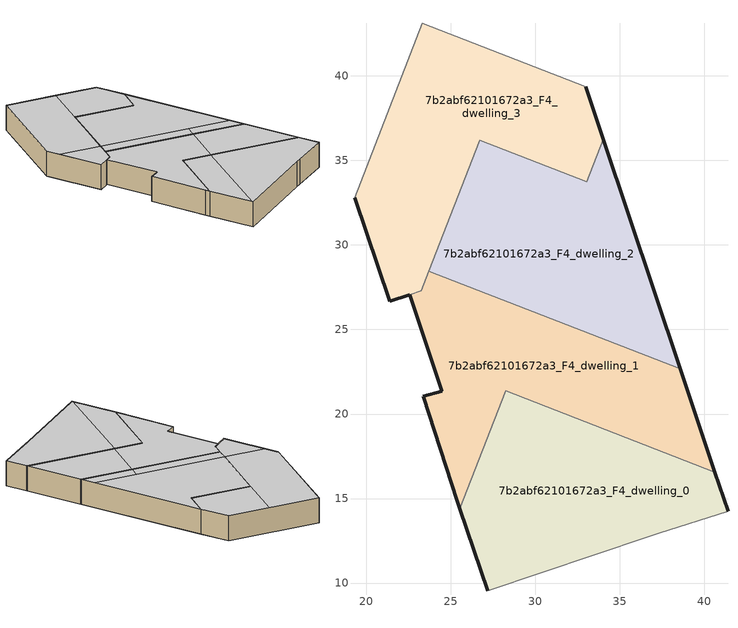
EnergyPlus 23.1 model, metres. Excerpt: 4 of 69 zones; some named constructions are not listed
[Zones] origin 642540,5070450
7b2abf62101672a3_F4_dwelling_0
 floor to 7b2abf62101672a3_F3_dwelling_0 (EU_floor_Construction): 41.4,14.25 40.62,16.57 28.24,21.37 25.54,14.41 27.18,9.55 36.69,12.75 37.29,12.95 z12
 wall outside (EU_wall_Construction): 40.62,16.57 41.4,14.25 / 27.18,9.55 25.54,14.41 z12:15
 wall adiabatic (EU_wall_Construction): 41.4,14.25 37.29,12.95 36.69,12.75 27.18,9.55 z12:15
 wall to 7b2abf62101672a3_F4_dwelling_1 (EU_wall_Construction): 25.54,14.41 28.24,21.37 40.62,16.57 z12:15
 ceiling to 7b2abf62101672a3_F5_dwelling_6 (EU_floor_Construction): 40.62,16.57 41.4,14.25 37.29,12.95 36.69,12.75 27.18,9.55 27.16,9.62 31.27,20.2 z15
 ceiling to 7b2abf62101672a3_F5_dwelling_7 (EU_floor_Construction): 31.27,20.2 27.16,9.62 25.54,14.41 28.24,21.37 z15
7b2abf62101672a3_F4_dwelling_1
 floor to 7b2abf62101672a3_F3_dwelling_1 (EU_floor_Construction): 40.62,16.57 38.56,22.68 23.7,28.46 23.25,27.29 22.58,27.06 24.48,21.38 24.48,21.36 24.46,21.36 23.38,21.06 25.38,14.85 25.54,14.41 28.24,21.37 z12
 wall outside (EU_wall_Construction): 25.54,14.41 25.38,14.85 23.38,21.06 24.46,21.36 24.48,21.36 24.48,21.38 22.58,27.06 / 38.56,22.68 40.62,16.57 z12:15
 wall to 7b2abf62101672a3_F4_dwelling_3 (EU_wall_Construction): 22.58,27.06 23.25,27.29 23.7,28.46 z12:15
 wall to 7b2abf62101672a3_F4_dwelling_2 (EU_wall_Construction): 23.7,28.46 38.56,22.68 z12:15
 ceiling to 7b2abf62101672a3_F5_dwelling_7 (EU_floor_Construction): 33.07,24.82 31.27,20.2 28.24,21.37 25.54,14.41 25.38,14.85 23.38,21.06 24.48,21.36 24.48,21.38 22.58,27.06 23.25,27.29 23.7,28.46 z15
 ceiling to 7b2abf62101672a3_F5_dwelling_6 (EU_floor_Construction): 38.56,22.68 40.62,16.57 31.27,20.2 33.07,24.82 z15
7b2abf62101672a3_F4_dwelling_2
 floor to 7b2abf62101672a3_F3_dwelling_2 (EU_floor_Construction): 38.56,22.68 34.02,36.24 33.04,33.74 26.71,36.2 23.7,28.46 z12
 wall outside (EU_wall_Construction): 34.02,36.24 38.56,22.68 z12:15
 wall to 7b2abf62101672a3_F4_dwelling_3 (EU_wall_Construction): 23.7,28.46 26.71,36.2 33.04,33.74 34.02,36.24 z12:15
 ceiling to 7b2abf62101672a3_F5_dwelling_4 (EU_floor_Construction): 34.02,36.24 38.04,24.25 24.16,29.64 26.71,36.2 33.04,33.74 z15
 ceiling to 7b2abf62101672a3_F5_dwelling_7 (EU_floor_Construction): 33.53,26 33.07,24.82 23.7,28.46 24.16,29.64 z15
 ceiling to 7b2abf62101672a3_F5_dwelling_6 (EU_floor_Construction): 38.04,24.25 38.56,22.68 33.07,24.82 33.53,26 z15
7b2abf62101672a3_F4_dwelling_3
 floor to 7b2abf62101672a3_F3_dwelling_3 (EU_floor_Construction): 33.04,33.74 34.02,36.24 32.97,39.36 23.31,43.11 19.3,32.8 21.38,26.66 23.25,27.29 26.71,36.2 z12
 wall outside (EU_wall_Construction): 22.58,27.06 21.38,26.66 19.3,32.8 / 32.97,39.36 34.02,36.24 z12:15
 wall to 7b2abf62101672a3_F4_dwelling_4 (EU_wall_Construction): 23.31,43.11 32.97,39.36 z12:15
 wall to 7b2abf62101672a3_F4_dwelling_6 (EU_wall_Construction): 19.3,32.8 23.31,43.11 z12:15
 ceiling to 7b2abf62101672a3_F5_dwelling_5 (EU_floor_Construction): 28.57,41.06 24.14,29.65 19.8,31.34 19.3,32.8 23.31,43.11 z15
 ceiling to 7b2abf62101672a3_F5_dwelling_4 (EU_floor_Construction): 32.97,39.36 34.02,36.24 33.04,33.74 26.71,36.2 24.16,29.64 24.14,29.65 28.57,41.06 z15
 ceiling to 7b2abf62101672a3_F5_dwelling_7 (EU_floor_Construction): 24.16,29.64 23.25,27.29 21.38,26.66 19.8,31.34 z15
[HVACTEMPLATE:THERMOSTAT] Constant Heating Setpoint=20; Constant Cooling Setpoint=50
EU_HeatOnly_7b2abf62101672a3_F0_dwelling_0; EU_HeatOnly_7b2abf62101672a3_F0_dwelling_1; EU_HeatOnly_7b2abf62101672a3_F0_dwelling_2; EU_HeatOnly_7b2abf62101672a3_F0_dwelling_3; EU_HeatOnly_7b2abf62101672a3_F0_dwelling_4; EU_HeatOnly_7b2abf62101672a3_F0_dwelling_5; EU_HeatOnly_7b2abf62101672a3_F0_dwelling_6; EU_HeatOnly_7b2abf62101672a3_F0_dwelling_7; EU_HeatOnly_7b2abf62101672a3_F0_dwelling_8; EU_HeatOnly_7b2abf62101672a3_F1_dwelling_0; EU_HeatOnly_7b2abf62101672a3_F1_dwelling_1; EU_HeatOnly_7b2abf62101672a3_F1_dwelling_2; EU_HeatOnly_7b2abf62101672a3_F1_dwelling_3; EU_HeatOnly_7b2abf62101672a3_F1_dwelling_4; EU_HeatOnly_7b2abf62101672a3_F1_dwelling_5; EU_HeatOnly_7b2abf62101672a3_F1_dwelling_6; EU_HeatOnly_7b2abf62101672a3_F1_dwelling_7; EU_HeatOnly_7b2abf62101672a3_F1_dwelling_8; EU_HeatOnly_7b2abf62101672a3_F2_dwelling_0; EU_HeatOnly_7b2abf62101672a3_F2_dwelling_1; EU_HeatOnly_7b2abf62101672a3_F2_dwelling_2; EU_HeatOnly_7b2abf62101672a3_F2_dwelling_3; EU_HeatOnly_7b2abf62101672a3_F2_dwelling_4; EU_HeatOnly_7b2abf62101672a3_F2_dwelling_5; EU_HeatOnly_7b2abf62101672a3_F2_dwelling_6; EU_HeatOnly_7b2abf62101672a3_F2_dwelling_7; EU_HeatOnly_7b2abf62101672a3_F2_dwelling_8; EU_HeatOnly_7b2abf62101672a3_F3_dwelling_0; EU_HeatOnly_7b2abf62101672a3_F3_dwelling_1; EU_HeatOnly_7b2abf62101672a3_F3_dwelling_2; EU_HeatOnly_7b2abf62101672a3_F3_dwelling_3; EU_HeatOnly_7b2abf62101672a3_F3_dwelling_4; EU_HeatOnly_7b2abf62101672a3_F3_dwelling_5; EU_HeatOnly_7b2abf62101672a3_F3_dwelling_6; EU_HeatOnly_7b2abf62101672a3_F3_dwelling_7; EU_HeatOnly_7b2abf62101672a3_F3_dwelling_8; EU_HeatOnly_7b2abf62101672a3_F4_dwelling_0; EU_HeatOnly_7b2abf62101672a3_F4_dwelling_1; EU_HeatOnly_7b2abf62101672a3_F4_dwelling_2; EU_HeatOnly_7b2abf62101672a3_F4_dwelling_3; EU_HeatOnly_7b2abf62101672a3_F4_dwelling_4; EU_HeatOnly_7b2abf62101672a3_F4_dwelling_5; EU_HeatOnly_7b2abf62101672a3_F4_dwelling_6; EU_HeatOnly_7b2abf62101672a3_F4_dwelling_7; EU_HeatOnly_7b2abf62101672a3_F4_dwelling_8; EU_HeatOnly_7b2abf62101672a3_F5_dwelling_0; EU_HeatOnly_7b2abf62101672a3_F5_dwelling_1; EU_HeatOnly_7b2abf62101672a3_F5_dwelling_2; EU_HeatOnly_7b2abf62101672a3_F5_dwelling_3; EU_HeatOnly_7b2abf62101672a3_F5_dwelling_4; EU_HeatOnly_7b2abf62101672a3_F5_dwelling_5; EU_HeatOnly_7b2abf62101672a3_F5_dwelling_6; EU_HeatOnly_7b2abf62101672a3_F5_dwelling_7; EU_HeatOnly_7b2abf62101672a3_F6_dwelling_0; EU_HeatOnly_7b2abf62101672a3_F6_dwelling_1; EU_HeatOnly_7b2abf62101672a3_F6_dwelling_2; EU_HeatOnly_7b2abf62101672a3_F6_dwelling_3; EU_HeatOnly_7b2abf62101672a3_F6_dwelling_4; EU_HeatOnly_7b2abf62101672a3_F6_dwelling_5; EU_HeatOnly_7b2abf62101672a3_F6_dwelling_6; EU_HeatOnly_7b2abf62101672a3_F6_dwelling_7; EU_HeatOnly_7b2abf62101672a3_F7_dwelling_0; EU_HeatOnly_7b2abf62101672a3_F7_dwelling_1; EU_HeatOnly_7b2abf62101672a3_F7_dwelling_2; EU_HeatOnly_7b2abf62101672a3_F7_dwelling_3; EU_HeatOnly_7b2abf62101672a3_F7_dwelling_4; EU_HeatOnly_7b2abf62101672a3_F7_dwelling_5; EU_HeatOnly_7b2abf62101672a3_F7_dwelling_6; EU_HeatOnly_7b2abf62101672a3_F7_dwelling_7
[SCHEDULE:CONSTANT]
Name | Hourly Value
EU_AlwaysOn | 1
EU_CoolingOff | 0
[SCHEDULE:FILE] Column Number=1; Rows to Skip at Top=0; Number of Hours of Data=8760; Column Separator=Comma; Interpolate to Timestep=No; Minutes per Item=60; Adjust Schedule for Daylight Savings=Yes
Name | File
EU_Step8_GainSchedule_7b2abf62101672a3_F2_dwelling_8_f000 | ../../schedules/7b2abf62101672a3/7b2abf62101672a3_F2_dwelling_8_f000_gain.csv
EU_Step8_GainSchedule_7b2abf62101672a3_F3_dwelling_0_f000 | ../../schedules/7b2abf62101672a3/7b2abf62101672a3_F3_dwelling_0_f000_gain.csv
EU_Step8_GainSchedule_7b2abf62101672a3_F3_dwelling_1_f000 | ../../schedules/7b2abf62101672a3/7b2abf62101672a3_F3_dwelling_1_f000_gain.csv
EU_Step8_GainSchedule_7b2abf62101672a3_F3_dwelling_2_f000 | ../../schedules/7b2abf62101672a3/7b2abf62101672a3_F3_dwelling_2_f000_gain.csv
EU_Step8_GainSchedule_7b2abf62101672a3_F3_dwelling_3_f000 | ../../schedules/7b2abf62101672a3/7b2abf62101672a3_F3_dwelling_3_f000_gain.csv
EU_Step8_GainSchedule_7b2abf62101672a3_F3_dwelling_4_f000 | ../../schedules/7b2abf62101672a3/7b2abf62101672a3_F3_dwelling_4_f000_gain.csv
EU_Step8_GainSchedule_7b2abf62101672a3_F3_dwelling_5_f000 | ../../schedules/7b2abf62101672a3/7b2abf62101672a3_F3_dwelling_5_f000_gain.csv
EU_Step8_GainSchedule_7b2abf62101672a3_F3_dwelling_6_f000 | ../../schedules/7b2abf62101672a3/7b2abf62101672a3_F3_dwelling_6_f000_gain.csv
EU_Step8_GainSchedule_7b2abf62101672a3_F3_dwelling_7_f000 | ../../schedules/7b2abf62101672a3/7b2abf62101672a3_F3_dwelling_7_f000_gain.csv
EU_Step8_GainSchedule_7b2abf62101672a3_F3_dwelling_8_f000 | ../../schedules/7b2abf62101672a3/7b2abf62101672a3_F3_dwelling_8_f000_gain.csv
EU_Step8_GainSchedule_7b2abf62101672a3_F7_dwelling_4_f000 | ../../schedules/7b2abf62101672a3/7b2abf62101672a3_F7_dwelling_4_f000_gain.csv
EU_Step8_GainSchedule_7b2abf62101672a3_F7_dwelling_5_f000 | ../../schedules/7b2abf62101672a3/7b2abf62101672a3_F7_dwelling_5_f000_gain.csv
EU_Step8_GainSchedule_7b2abf62101672a3_F7_dwelling_6_f000 | ../../schedules/7b2abf62101672a3/7b2abf62101672a3_F7_dwelling_6_f000_gain.csv
EU_Step8_GainSchedule_7b2abf62101672a3_F7_dwelling_7_f000 | ../../schedules/7b2abf62101672a3/7b2abf62101672a3_F7_dwelling_7_f000_gain.csv
